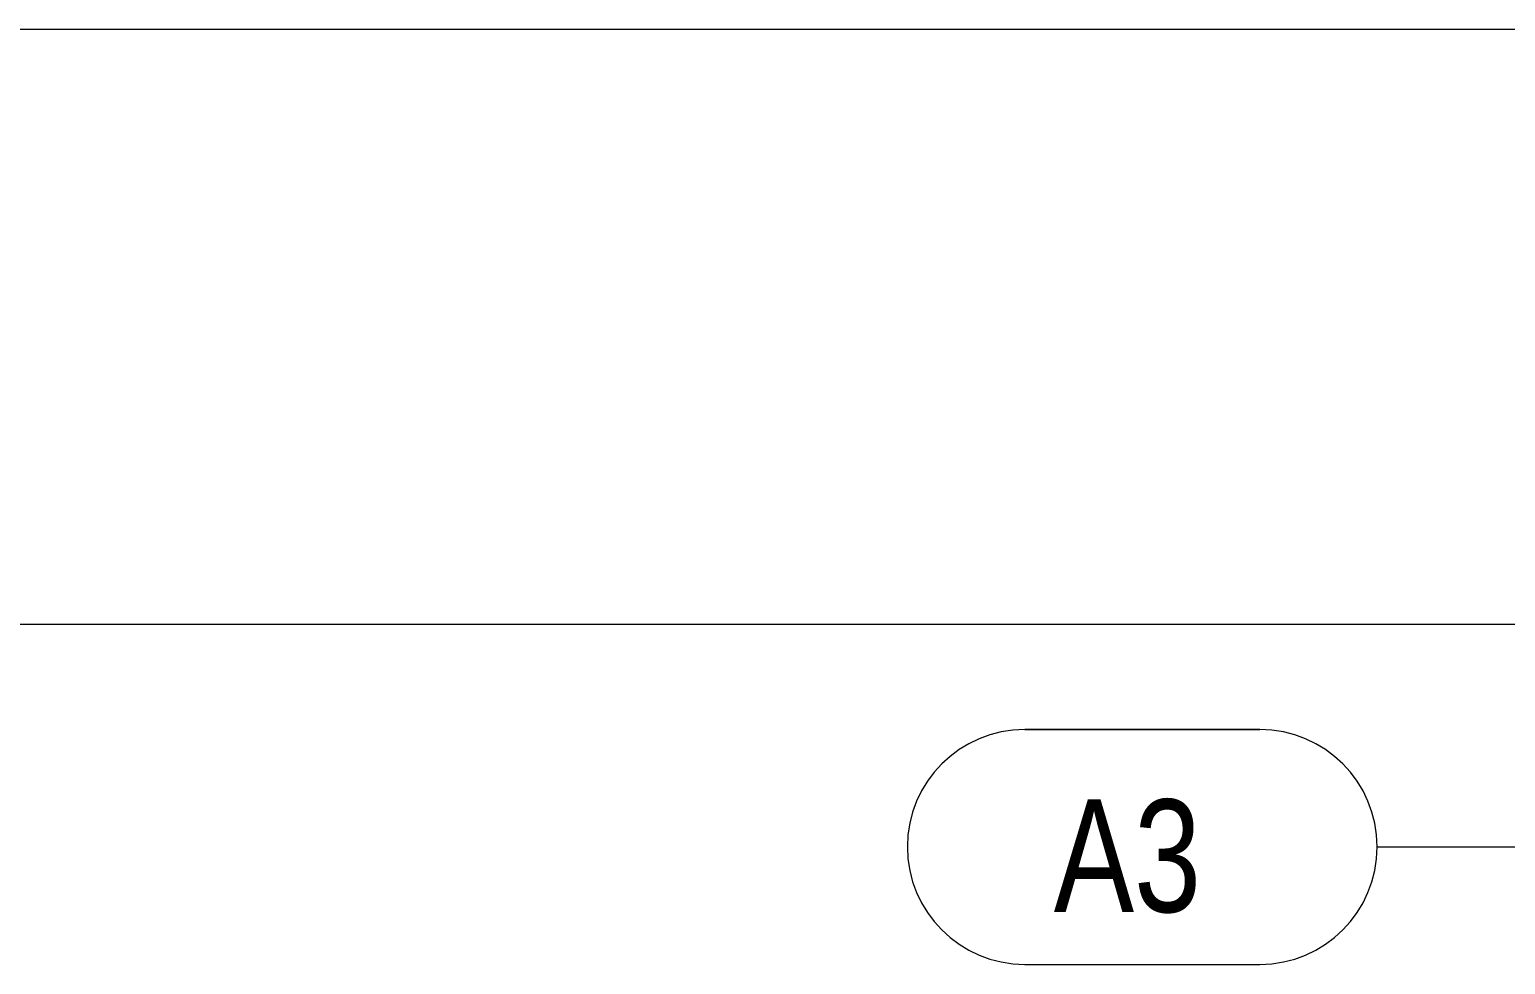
# Model space of a CAD drawing. Header units: inches. Extents: x 21592 to 24810, y -23179 to -20467.
# Drawn here: x 23989.7 to 24102.8, y -22614.7 to -22543.1 of the extents above; entities that cross this region are included whole.
import ezdxf

# ---------------------------------------------------------------- set-up
doc = ezdxf.new("R2010")
doc.units = ezdxf.units.IN
doc.header["$MEASUREMENT"] = 0
doc.linetypes.add('Grid Line 1_2_', pattern=[0.875, 0.5, -0.125, 0.125, -0.125])
for name, color, linetype, lineweight in [('A-WALL-IDEN', 211, 'Continuous', 9), ('G-ANNO-SYMB', 111, 'Continuous', 9), ('S-GRID', 1, 'Continuous', 9)]:
    doc.layers.add(name, color=color, linetype=linetype, lineweight=lineweight)
doc.styles.add('Century Gothic_1', font='GOTHIC.TTF', dxfattribs={"width": 0.8, "height": 8.622671})

# ---------------------------------------------------------------- blocks, each defined once
blk = doc.blocks.new('Wall Tag - 1_4_-1369832-Enlarged First Floor Plan _West_')
at = {"layer": 'A-WALL-IDEN', "color": 153}
for p, q in [((-0.0822, 0.0968), (0.1053, 0.0968)), ((0.1053, 0.0968), (-0.0822, 0.0968)), ((-0.0822, -0.0907), (0.1053, -0.0907)), ((-0.0822, -0.0907), (0.1053, -0.0907))]:
    blk.add_line(p, q, dxfattribs=at)
for centre, start, end in [((-0.0822, 0.0031), 90, 270), ((-0.0822, 0.0031), 90, 270), ((0.1053, 0.0031), 270, 90), ((0.1053, 0.0031), 270, 90)]:
    blk.add_arc(centre, 0.0937, start, end, dxfattribs=at)

msp = doc.modelspace()

# ---------------------------------------------------------------- linework, layer by layer
at = {"layer": 'A-WALL-IDEN', "color": 153}
msp.add_line((24135.32773, -22605.68369), (24092.9324, -22605.68369), dxfattribs=at)
at = {"layer": 'G-ANNO-SYMB'}
msp.add_line((24577.89246, -22588.63029), (21993.6606, -22588.63029), dxfattribs=at)
at = {"layer": 'S-GRID', "linetype": 'Grid Line 1_2_'}
for p, q in [((24479.10753, -22543.05281), (21657.56096, -22543.05281)), ((24588.97484, -22543.05281), (21790.20666, -22543.05281))]:
    msp.add_line(p, q, dxfattribs=at)

# ---------------------------------------------------------------- block references
at = {"layer": 'A-WALL-IDEN', "color": 153, "xscale": 95.99999999999994, "yscale": 95.99999999999994, "zscale": 95.99999999999994}
msp.add_blockref('Wall Tag - 1_4_-1369832-Enlarged First Floor Plan _West_', (24073.82773, -22605.9774), dxfattribs=at)

# ---------------------------------------------------------------- next in the draw order: texts
at = {"layer": 'A-WALL-IDEN', "insert": (24073.79886, -22602.04307), "char_height": 8.622671, "width": 14.58, "attachment_point": 2, "line_spacing_factor": 0.984117, "style": 'Century Gothic_1', "bg_fill": 3, "box_fill_scale": 1.25, "bg_fill_color": 0, "bg_fill_transparency": 0}
msp.add_mtext('A3', dxfattribs=at)

doc.saveas('drawing.dxf')
